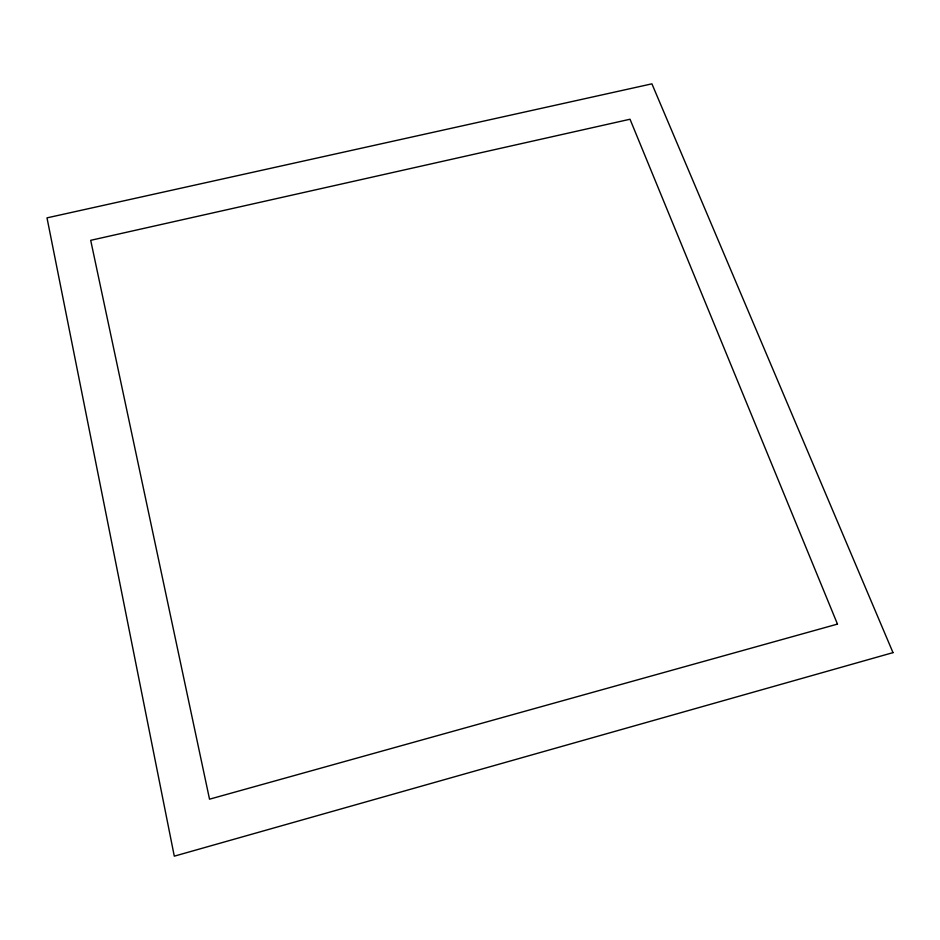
<?xml version="1.0" encoding="UTF-8"?>
<svg xmlns="http://www.w3.org/2000/svg" width="940" height="940" viewBox="0 0 940 940"><rect width="100%" height="100%" fill="white"/><g stroke="black" fill="none" stroke-linecap="round" stroke-linejoin="round"><path stroke-width="1.41" d="M893 652.63L174.288 856.164L47 217.868L651.914 83.836L893 652.63M837.47 624.101L209.526 799.188L90.698 240.323L630.023 119.239L837.47 624.101"/></g></svg>
